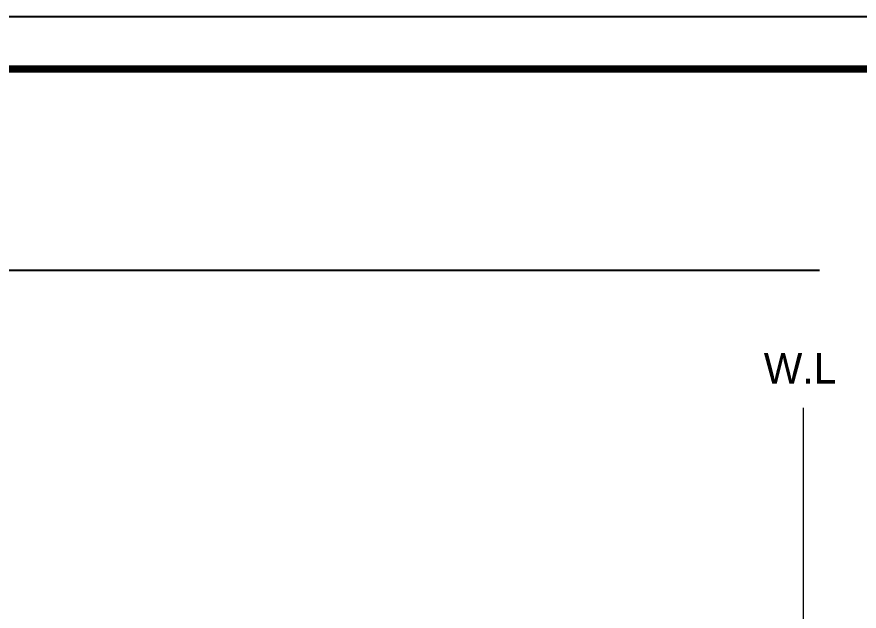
# Model space of a CAD drawing. Extents: x 1171 to 2300, y 0 to 827.
# Drawn here: x 1679.8 to 1989.7, y 608.1 to 826.8 of the extents above; entities that cross this region are included whole.
import ezdxf

# ---------------------------------------------------------------- set-up
doc = ezdxf.new("R2010")
doc.units = 0
doc.header["$LTSCALE"] = 10
doc.header["$MEASUREMENT"] = 0
doc.layers.get('0').update_dxf_attribs({"linetype": 'CONTINUOUS'})
doc.layers.add('치수선', color=7, linetype='CONTINUOUS', lineweight=20)
doc.styles.add('Daelim Dimension', font='')
doc.styles.get('Daelim Dimension').set_extended_font_data('나눔고딕')

msp = doc.modelspace()

# ---------------------------------------------------------------- linework, layer by layer
at = {"ltscale": 0.5}
msp.add_line((1291.12, 733.62), (1975.18, 733.62), dxfattribs=at)
at = {"lineweight": -3, "ltscale": 0.5}
msp.add_lwpolyline([(1171.26, 0), (2299.66, 0), (2299.66, 826.8), (1171.26, 826.8)], close=True, dxfattribs=at)
at = {"color": 5, "linetype": 'ByBlock', "lineweight": -3, "const_width": 2.6}
msp.add_lwpolyline([(1189.41, 35.4), (2281.41, 35.4), (2281.41, 807.6), (1189.41, 807.6)], close=True, dxfattribs=at)
at = {"layer": '치수선'}
msp.add_line((1969.25, 116.43), (1969.25, 682.96), dxfattribs=at)

# ---------------------------------------------------------------- texts
at = {"layer": '치수선', "insert": (1981.38, 703.14), "char_height": 11.25, "attachment_point": 3, "style": 'Daelim Dimension'}
msp.add_mtext_dynamic_manual_height_columns('W.L', width=17.4109, gutter_width=12.5, heights=[0], dxfattribs=at)

doc.saveas('drawing.dxf')
